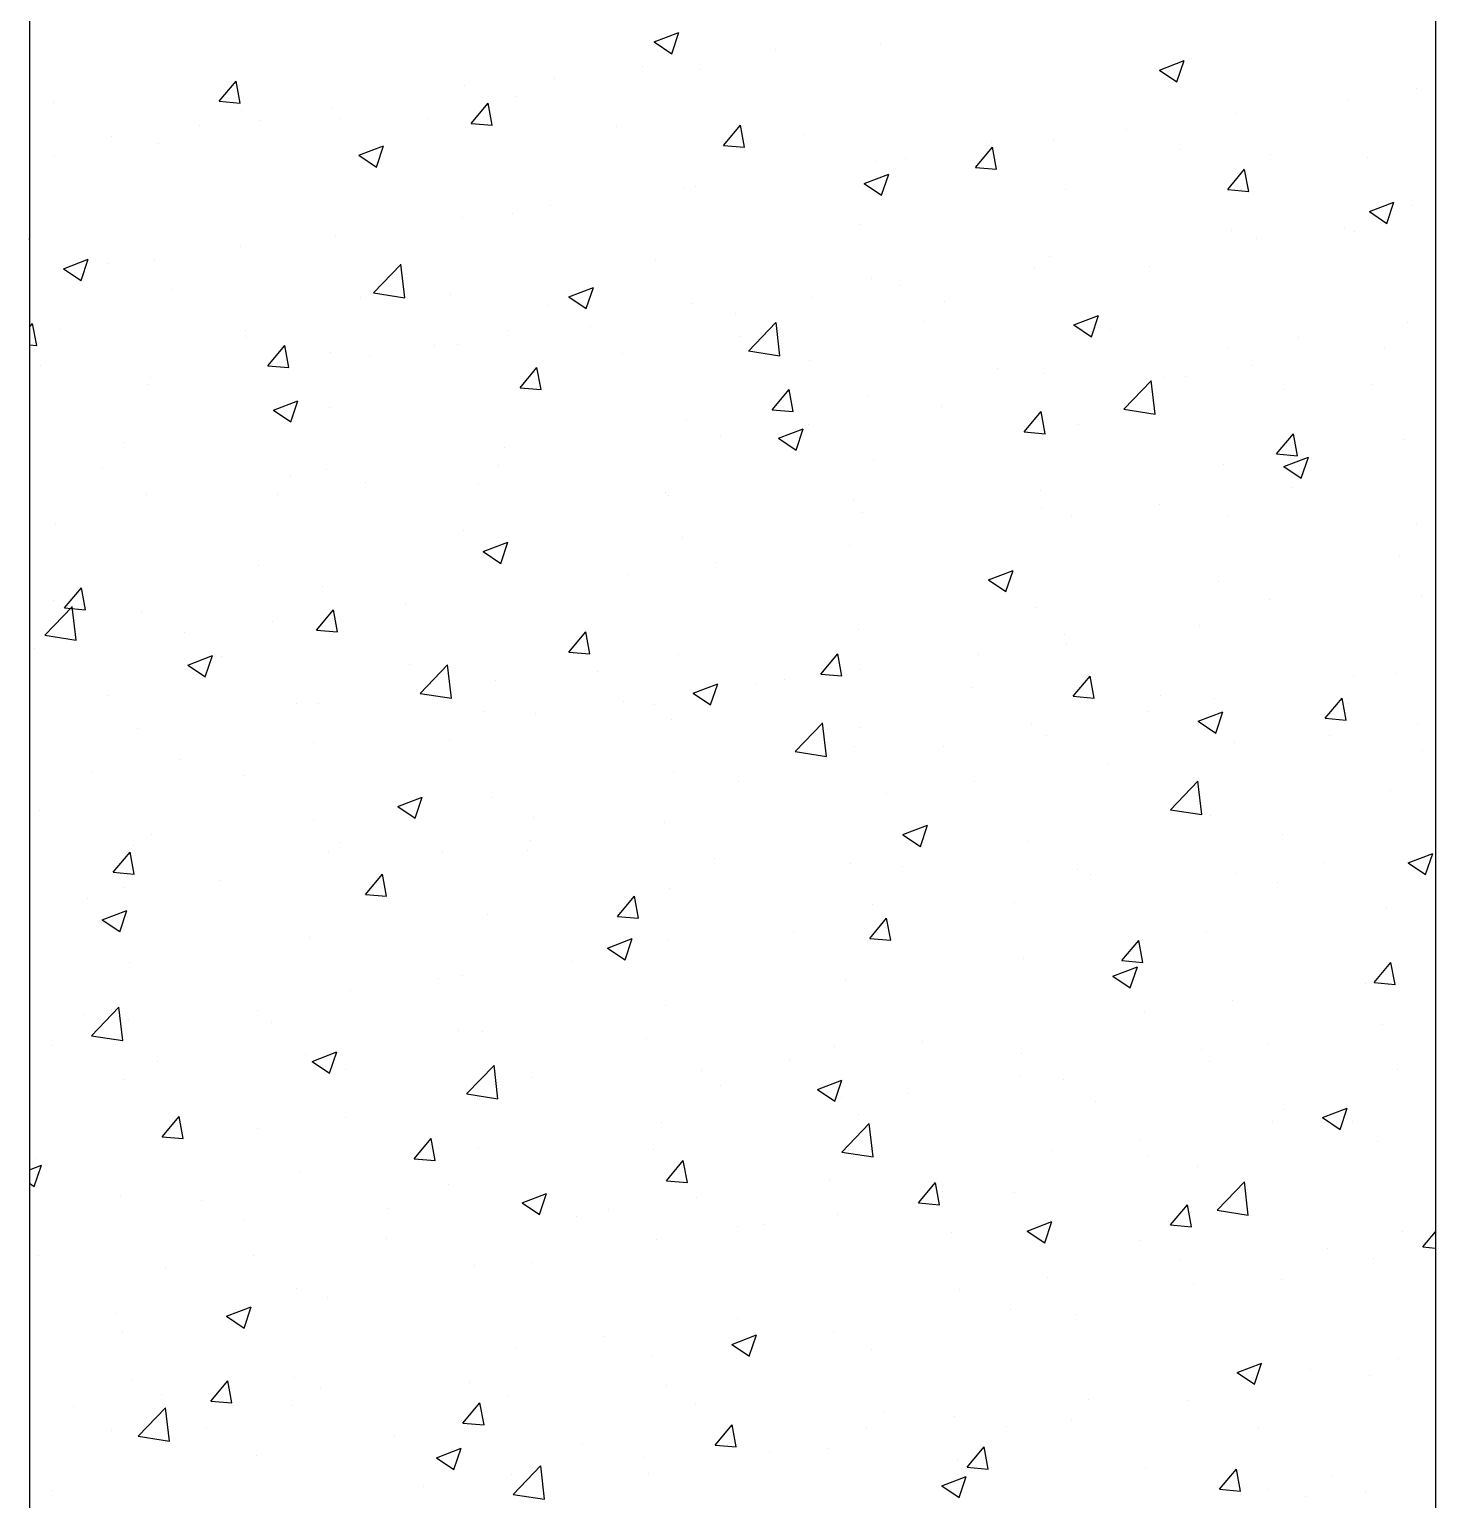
# Model space of a CAD drawing. Header units: millimetres. Extents: x 331487 to 517269, y 198509 to 399936.
# Drawn here: x 420204.3 to 420604.3, y 338430.2 to 338848.6 of the extents above; entities that cross this region are included whole.
import ezdxf

# ---------------------------------------------------------------- set-up
doc = ezdxf.new("R2010")
doc.units = ezdxf.units.MM
doc.header["$MEASUREMENT"] = 0
doc.layers.add('COLUMN', color=6, linetype='Continuous')

msp = doc.modelspace()

# ---------------------------------------------------------------- linework, layer by layer
at = {"layer": 'COLUMN'}
for p, q in [((420204.35, 340095.96), (420204.35, 335610.96)), ((420604.35, 339695.96), (420604.35, 335210.96))]:
    msp.add_line(p, q, dxfattribs=at)
at = {"layer": 'COLUMN', "color": 2, "linetype": 'Continuous'}
for p, q in [((420382.11, 338845), (420389.11, 338847.69)), ((420387.08, 338841.64), (420389.11, 338847.69)), ((420382.11, 338845), (420387.08, 338841.64)), ((420386.49, 338842.72), (420386.49, 338842.72)), ((420416.67, 338842.92), (420416.67, 338842.92)), ((420446.32, 338844.15), (420446.32, 338844.15)), ((420525.82, 338836.99), (420532.82, 338839.68)), ((420530.79, 338833.63), (420532.82, 338839.68)), ((420353.76, 338834.63), (420353.76, 338834.63)), ((420378.8, 338837.93), (420378.8, 338837.93)), ((420394.98, 338837.11), (420394.98, 338837.11)), ((420525.82, 338836.99), (420530.79, 338833.63)), ((420258.3, 338828.11), (420263.13, 338833.86)), ((420264.28, 338827.58), (420263.12, 338833.85)), ((420328.18, 338832.71), (420328.18, 338832.71)), ((420598.9, 338831.8), (420598.9, 338831.8)), ((420211.19, 338827.79), (420211.19, 338827.79)), ((420258.3, 338828.11), (420264.28, 338827.59)), ((420290.61, 338826.32), (420290.61, 338826.32)), ((420330.03, 338821.84), (420334.85, 338827.58)), ((420336.01, 338821.31), (420334.85, 338827.58)), ((420343.04, 338829.61), (420343.04, 338829.61)), ((420579.58, 338828.39), (420579.58, 338828.39)), ((420264.57, 338825.54), (420264.57, 338825.54)), ((420269.86, 338822.7), (420269.86, 338822.7)), ((420292.53, 338823.21), (420292.53, 338823.21)), ((420317.95, 338823.28), (420317.95, 338823.28)), ((420330.03, 338821.84), (420336.01, 338821.31)), ((420547.56, 338824.76), (420547.56, 338824.76)), ((420227.7, 338818.04), (420227.7, 338818.04)), ((420252.73, 338821.33), (420252.73, 338821.33)), ((420371.33, 338821.02), (420371.33, 338821.02)), ((420401.76, 338815.56), (420406.58, 338821.31)), ((420407.73, 338815.03), (420406.58, 338821.3)), ((420424.71, 338818.77), (420424.71, 338818.77)), ((420516.42, 338820.07), (420516.42, 338820.07)), ((420241.19, 338816.17), (420241.19, 338816.17)), ((420298.08, 338812.75), (420305.09, 338815.43)), ((420303.06, 338809.39), (420305.08, 338815.43)), ((420401.76, 338815.56), (420407.73, 338815.04)), ((420473.48, 338809.29), (420478.3, 338815.03)), ((420478.1, 338816.51), (420478.1, 338816.51)), ((420479.46, 338808.76), (420478.3, 338815.03)), ((420478.55, 338815.09), (420478.55, 338815.09)), ((420495.62, 338817.26), (420495.62, 338817.26)), ((420531.48, 338814.26), (420531.48, 338814.26)), ((420211.54, 338812.69), (420211.54, 338812.69)), ((420298.08, 338812.75), (420303.06, 338809.39)), ((420445.11, 338810.86), (420445.11, 338810.86)), ((420453.52, 338811.79), (420453.52, 338811.79)), ((420473.48, 338809.29), (420479.46, 338808.76)), ((420557.32, 338813.09), (420557.32, 338813.09)), ((420584.86, 338812), (420584.86, 338812)), ((420441.8, 338804.74), (420448.8, 338807.42)), ((420446.77, 338801.38), (420448.8, 338807.42)), ((420545.21, 338803.01), (420550.03, 338808.76)), ((420551.18, 338802.48), (420550.03, 338808.75)), ((420390.36, 338803.47), (420390.36, 338803.47)), ((420393.76, 338803.82), (420393.76, 338803.82)), ((420441.8, 338804.74), (420446.77, 338801.38)), ((420499, 338803.08), (420499, 338803.08)), ((420545.21, 338803.01), (420551.19, 338802.49)), ((420352.49, 338798.49), (420352.49, 338798.49)), ((420585.51, 338796.73), (420592.51, 338799.42)), ((420585.51, 338796.73), (420590.48, 338793.37)), ((420590.48, 338793.37), (420592.51, 338799.41)), ((420597.68, 338798.51), (420597.68, 338798.51)), ((420327.45, 338795.19), (420327.45, 338795.19)), ((420341.83, 338796.32), (420341.83, 338796.32)), ((420440.68, 338793.06), (420440.68, 338793.06)), ((420578.31, 338792.24), (420578.31, 338792.24)), ((420204.39, 338788.79), (420204.35, 338789.12)), ((420204.35, 338788.8), (420204.39, 338788.79)), ((420291.31, 338789.92), (420291.31, 338789.92)), ((420546.34, 338791.47), (420546.34, 338791.47)), ((420553.27, 338788.94), (420553.27, 338788.94)), ((420581.28, 338791.13), (420581.28, 338791.13)), ((420264.3, 338786.88), (420264.3, 338786.88)), ((420494.4, 338783.98), (420494.4, 338783.98)), ((420214.06, 338780.49), (420221.06, 338783.18)), ((420214.06, 338780.49), (420219.04, 338777.14)), ((420219.03, 338777.14), (420221.06, 338783.18)), ((420226.43, 338781.89), (420226.43, 338781.89)), ((420239.97, 338782.88), (420239.97, 338782.88)), ((420302.2, 338773.6), (420309.99, 338781.72)), ((420311.11, 338772.24), (420310.01, 338781.74)), ((420382.37, 338783.05), (420382.37, 338783.05)), ((420490.12, 338780.63), (420490.12, 338780.63)), ((420522.96, 338781.12), (420522.96, 338781.12)), ((420443.89, 338777.57), (420443.89, 338777.57)), ((420452.24, 338775.64), (420452.24, 338775.64)), ((420245.09, 338774.44), (420245.09, 338774.44)), ((420298.48, 338772.18), (420298.48, 338772.18)), ((420302.22, 338773.62), (420311.11, 338772.24)), ((420324.05, 338773.04), (420324.05, 338773.04)), ((420357.77, 338772.48), (420364.78, 338775.17)), ((420357.77, 338772.48), (420362.75, 338769.13)), ((420362.75, 338769.13), (420364.77, 338775.17)), ((420427.21, 338772.35), (420427.21, 338772.35)), ((420351.86, 338769.92), (420351.86, 338769.92)), ((420392.55, 338770.53), (420392.55, 338770.53)), ((420405.24, 338767.67), (420405.24, 338767.67)), ((420464.65, 338771.11), (420464.65, 338771.11)), ((420501.49, 338764.48), (420508.49, 338767.16)), ((420506.46, 338761.12), (420508.49, 338767.16)), ((420204.35, 338763.81), (420205.27, 338764.91)), ((420206.43, 338758.64), (420205.27, 338764.91)), ((420212.8, 338763.26), (420212.8, 338763.26)), ((420265.73, 338763.03), (420265.73, 338763.03)), ((420340.61, 338763.03), (420340.61, 338763.03)), ((420364.05, 338764.03), (420364.05, 338764.03)), ((420408.93, 338757.05), (420416.71, 338765.17)), ((420417.83, 338755.69), (420416.73, 338765.18)), ((420458.62, 338765.41), (420458.62, 338765.41)), ((420501.49, 338764.47), (420506.46, 338761.12)), ((420512.01, 338763.16), (420512.01, 338763.16)), ((420596.47, 338765.22), (420596.47, 338765.22)), ((420204.35, 338758.83), (420206.43, 338758.65)), ((420266.18, 338761), (420266.18, 338761)), ((420326.18, 338759.05), (420326.18, 338759.05)), ((420406.33, 338761.1), (420406.33, 338761.1)), ((420565.39, 338760.9), (420565.39, 338760.9)), ((420272.18, 338752.89), (420277, 338758.64)), ((420278.16, 338752.36), (420277, 338758.63)), ((420290.1, 338756.63), (420290.1, 338756.63)), ((420301.15, 338755.75), (420301.15, 338755.75)), ((420319.56, 338758.75), (420319.56, 338758.75)), ((420372.94, 338756.49), (420372.94, 338756.49)), ((420408.94, 338757.07), (420417.83, 338755.69)), ((420545.13, 338758.18), (420545.13, 338758.18)), ((420589.87, 338757.79), (420589.87, 338757.79)), ((420207.41, 338753.02), (420207.41, 338753.02)), ((420272.18, 338752.89), (420278.16, 338752.37)), ((420343.91, 338746.62), (420348.73, 338752.36)), ((420348.01, 338751.09), (420348.01, 338751.09)), ((420349.88, 338746.09), (420348.73, 338752.36)), ((420426.33, 338754.24), (420426.33, 338754.24)), ((420479.71, 338751.98), (420479.71, 338751.98)), ((420493.19, 338750.69), (420493.19, 338750.69)), ((420552, 338752.8), (420552, 338752.8)), ((420237.99, 338747.44), (420237.99, 338747.44)), ((420238.76, 338749.59), (420238.76, 338749.59)), ((420343.91, 338746.62), (420349.88, 338746.1)), ((420515.65, 338740.5), (420523.44, 338748.62)), ((420524.56, 338739.14), (420523.45, 338748.63)), ((420526.96, 338749.5), (420526.96, 338749.5)), ((420533.09, 338749.73), (420533.09, 338749.73)), ((420586.47, 338747.47), (420586.47, 338747.47)), ((420273.75, 338740.23), (420280.75, 338742.92)), ((420278.72, 338736.87), (420280.75, 338742.92)), ((420415.63, 338740.34), (420420.45, 338746.09)), ((420421.61, 338739.81), (420420.45, 338746.08)), ((420442.68, 338744.28), (420442.68, 338744.28)), ((420561.16, 338746.12), (420561.16, 338746.12)), ((420273.75, 338740.23), (420278.73, 338736.88)), ((420289.69, 338741.08), (420289.69, 338741.08)), ((420415.63, 338740.34), (420421.61, 338739.82)), ((420463.81, 338741.19), (420463.81, 338741.19)), ((420487.36, 338734.07), (420492.18, 338739.81)), ((420493.33, 338733.54), (420492.18, 338739.81)), ((420515.66, 338740.51), (420524.56, 338739.14)), ((420391.33, 338737.24), (420391.33, 338737.24)), ((420417.47, 338732.22), (420424.47, 338734.91)), ((420422.44, 338728.87), (420424.46, 338734.91)), ((420425.94, 338736.2), (420425.94, 338736.2)), ((420487.36, 338734.07), (420493.34, 338733.54)), ((420502.84, 338736.11), (420502.84, 338736.11)), ((420231.37, 338731.07), (420231.37, 338731.07)), ((420339.39, 338729.75), (420339.39, 338729.75)), ((420400.9, 338732.91), (420400.9, 338732.91)), ((420417.47, 338732.22), (420422.44, 338728.87)), ((420559.08, 338727.79), (420563.9, 338733.54)), ((420565.06, 338727.26), (420563.9, 338733.53)), ((420595.25, 338731.93), (420595.25, 338731.93)), ((420444.52, 338726.1), (420444.52, 338726.1)), ((420559.08, 338727.79), (420565.06, 338727.27)), ((420561.18, 338724.21), (420568.18, 338726.9)), ((420566.15, 338720.86), (420568.18, 338726.9)), ((420225.2, 338723.6), (420225.2, 338723.6)), ((420278.58, 338721.35), (420278.58, 338721.35)), ((420288.88, 338723.34), (420288.88, 338723.34)), ((420337.75, 338724.59), (420337.75, 338724.59)), ((420543.91, 338724.89), (420543.91, 338724.89)), ((420561.18, 338724.21), (420566.15, 338720.86)), ((420299.87, 338719.61), (420299.87, 338719.61)), ((420331.96, 338719.09), (420331.96, 338719.09)), ((420491.97, 338717.4), (420491.97, 338717.4)), ((420563.57, 338718.34), (420563.57, 338718.34)), ((420237.54, 338716.3), (420237.54, 338716.3)), ((420274.84, 338716.31), (420274.84, 338716.31)), ((420385.35, 338716.84), (420385.35, 338716.84)), ((420386.2, 338716.09), (420386.2, 338716.09)), ((420438.73, 338714.58), (420438.73, 338714.58)), ((420525.69, 338713.36), (420525.69, 338713.36)), ((420441.46, 338710.99), (420441.46, 338710.99)), ((420492.11, 338712.33), (420492.11, 338712.33)), ((420500.66, 338710.06), (420500.66, 338710.06)), ((420545.49, 338710.07), (420545.49, 338710.07)), ((420211.69, 338708), (420211.69, 338708)), ((420327.88, 338706.08), (420327.88, 338706.08)), ((420598.87, 338707.82), (420598.87, 338707.82)), ((420333.44, 338699.97), (420340.44, 338702.66)), ((420338.41, 338696.61), (420340.44, 338702.66)), ((420390.12, 338703.95), (420390.12, 338703.95)), ((420437.5, 338701.75), (420437.5, 338701.75)), ((420269.56, 338696.07), (420269.56, 338696.07)), ((420333.44, 338699.97), (420338.42, 338696.61)), ((420338.18, 338696.46), (420338.18, 338696.46)), ((420399.63, 338696.76), (420399.63, 338696.76)), ((420594.04, 338698.65), (420594.04, 338698.65)), ((420374.6, 338693.47), (420374.6, 338693.47)), ((420477.16, 338691.96), (420484.16, 338694.65)), ((420477.16, 338691.96), (420482.13, 338688.6)), ((420482.13, 338688.6), (420484.16, 338694.65)), ((420214.33, 338683.95), (420219.15, 338689.69)), ((420220.3, 338683.42), (420219.15, 338689.69)), ((420287.67, 338690.05), (420287.67, 338690.05)), ((420542.69, 338691.6), (420542.69, 338691.6)), ((420208.74, 338676.19), (420216.52, 338684.31)), ((420211.24, 338686.06), (420211.24, 338686.06)), ((420214.33, 338683.95), (420220.31, 338683.43)), ((420217.64, 338674.83), (420216.54, 338684.32)), ((420311.44, 338685.15), (420311.44, 338685.15)), ((420490.75, 338684.11), (420490.75, 338684.11)), ((420557.03, 338686.46), (420557.03, 338686.46)), ((420600.41, 338687.22), (420600.41, 338687.22)), ((420236.32, 338683.01), (420236.32, 338683.01)), ((420273.57, 338680.17), (420273.57, 338680.17)), ((420286.05, 338677.67), (420290.88, 338683.42)), ((420292.03, 338677.15), (420290.87, 338683.41)), ((420208.75, 338676.21), (420217.64, 338674.83)), ((420248.53, 338676.87), (420248.53, 338676.87)), ((420286.05, 338677.67), (420292.03, 338677.15)), ((420357.78, 338671.4), (420362.6, 338677.14)), ((420363.76, 338670.87), (420362.6, 338677.14)), ((420440.24, 338677.71), (420440.24, 338677.71)), ((420498.71, 338676.45), (420498.71, 338676.45)), ((420537.26, 338678.9), (420537.26, 338678.9)), ((420205.73, 338672.51), (420205.73, 338672.51)), ((420357.78, 338671.4), (420363.76, 338670.88)), ((420499.39, 338673.92), (420499.39, 338673.92)), ((420249.42, 338667.72), (420256.42, 338670.4)), ((420249.42, 338667.72), (420254.4, 338664.36)), ((420254.39, 338664.36), (420256.42, 338670.4)), ((420259.11, 338670.25), (420259.11, 338670.25)), ((420312.49, 338667.99), (420312.49, 338667.99)), ((420315.46, 338659.64), (420323.25, 338667.76)), ((420324.37, 338658.28), (420323.26, 338667.77)), ((420388.9, 338670.66), (420388.9, 338670.66)), ((420429.51, 338665.12), (420434.33, 338670.87)), ((420435.48, 338664.59), (420434.33, 338670.86)), ((420474.35, 338670.62), (420474.35, 338670.62)), ((420336.96, 338663.17), (420336.96, 338663.17)), ((420365.87, 338665.74), (420365.87, 338665.74)), ((420419.25, 338663.48), (420419.25, 338663.48)), ((420429.51, 338665.12), (420435.48, 338664.6)), ((420440.39, 338666.44), (420440.39, 338666.44)), ((420501.23, 338658.85), (420506.05, 338664.59)), ((420507.21, 338658.32), (420506.05, 338664.59)), ((420580.99, 338664.5), (420580.99, 338664.5)), ((420592.82, 338665.36), (420592.82, 338665.36)), ((420226.81, 338659.07), (420226.81, 338659.07)), ((420315.47, 338659.65), (420324.37, 338658.28)), ((420393.13, 338659.71), (420400.14, 338662.39)), ((420393.13, 338659.71), (420398.11, 338656.35)), ((420398.11, 338656.35), (420400.13, 338662.39)), ((420411.2, 338662.31), (420411.2, 338662.31)), ((420472.64, 338661.23), (420472.64, 338661.23)), ((420501.23, 338658.85), (420507.21, 338658.33)), ((420526.02, 338658.97), (420526.02, 338658.97)), ((420280.19, 338656.82), (420280.19, 338656.82)), ((420286.45, 338656.76), (420286.45, 338656.76)), ((420333.57, 338654.56), (420333.57, 338654.56)), ((420373.32, 338657.32), (420373.32, 338657.32)), ((420382.07, 338656.43), (420382.07, 338656.43)), ((420522.67, 338654.49), (420522.67, 338654.49)), ((420536.85, 338651.7), (420543.85, 338654.39)), ((420541.48, 338658.32), (420541.48, 338658.32)), ((420541.82, 338648.34), (420543.85, 338654.38)), ((420572.96, 338652.57), (420577.78, 338658.32)), ((420578.93, 338652.04), (420577.78, 338658.31)), ((420579.4, 338656.72), (420579.4, 338656.72)), ((420348.29, 338654.02), (420348.29, 338654.02)), ((420386.96, 338652.31), (420386.96, 338652.31)), ((420422.18, 338643.09), (420429.97, 338651.2)), ((420431.09, 338641.72), (420429.99, 338651.22)), ((420440.34, 338650.05), (420440.34, 338650.05)), ((420489.54, 338650.82), (420489.54, 338650.82)), ((420536.85, 338651.7), (420541.82, 338648.34)), ((420572.96, 338652.57), (420578.94, 338652.05)), ((420599.14, 338651.07), (420599.14, 338651.07)), ((420235.11, 338649.72), (420235.11, 338649.72)), ((420323.75, 338646.41), (420323.75, 338646.41)), ((420493.72, 338647.8), (420493.72, 338647.8)), ((420574.11, 338647.78), (420574.11, 338647.78)), ((420285.13, 338645.71), (420285.13, 338645.71)), ((420422.2, 338643.1), (420431.09, 338641.72)), ((420439.03, 338644.42), (420439.03, 338644.42)), ((420464.35, 338644.48), (420464.35, 338644.48)), ((420547.1, 338645.54), (420547.1, 338645.54)), ((420600.49, 338643.28), (420600.49, 338643.28)), ((420247.26, 338640.72), (420247.26, 338640.72)), ((420510.95, 338639.46), (420510.95, 338639.46)), ((420222.23, 338637.43), (420222.23, 338637.43)), ((420265.43, 338636.4), (420265.43, 338636.4)), ((420387.68, 338637.37), (420387.68, 338637.37)), ((420406.03, 338634.47), (420406.03, 338634.47)), ((420473.08, 338634.48), (420473.08, 338634.48)), ((420528.91, 338626.54), (420536.7, 338634.65)), ((420537.82, 338625.17), (420536.71, 338634.67)), ((420309.11, 338627.45), (420316.11, 338630.14)), ((420314.08, 338624.1), (420316.11, 338630.14)), ((420335.75, 338629.88), (420335.75, 338629.88)), ((420448.04, 338631.18), (420448.04, 338631.18)), ((420591.6, 338632.07), (420591.6, 338632.07)), ((420207.12, 338626.39), (420207.12, 338626.39)), ((420309.11, 338627.45), (420314.09, 338624.1)), ((420528.92, 338626.55), (420537.82, 338625.17)), ((420540.26, 338625.03), (420540.26, 338625.03)), ((420285.23, 338623.48), (420285.23, 338623.48)), ((420347.71, 338624.46), (420347.71, 338624.46)), ((420384.89, 338622.87), (420384.89, 338622.87)), ((420452.82, 338619.45), (420459.83, 338622.13)), ((420457.8, 338616.09), (420459.82, 338622.13)), ((420239.21, 338619.42), (420239.21, 338619.42)), ((420292.59, 338617.16), (420292.59, 338617.16)), ((420347.02, 338617.88), (420347.02, 338617.88)), ((420452.82, 338619.44), (420457.8, 338616.09)), ((420488.32, 338617.53), (420488.32, 338617.53)), ((420560.86, 338619.49), (420560.86, 338619.49)), ((420228.2, 338608.73), (420233.02, 338614.48)), ((420234.18, 338608.2), (420233.02, 338614.47)), ((420233.89, 338616.43), (420233.89, 338616.43)), ((420289.4, 338614.45), (420289.4, 338614.45)), ((420321.98, 338614.58), (420321.98, 338614.58)), ((420345.98, 338614.91), (420345.98, 338614.91)), ((420399.36, 338612.65), (420399.36, 338612.65)), ((420596.54, 338611.44), (420603.54, 338614.12)), ((420601.51, 338608.08), (420603.54, 338614.12)), ((420228.2, 338608.73), (420234.18, 338608.21)), ((420299.93, 338602.45), (420304.75, 338608.2)), ((420305.91, 338601.93), (420304.75, 338608.19)), ((420437.81, 338611.13), (420437.81, 338611.13)), ((420452.74, 338610.4), (420452.74, 338610.4)), ((420502.54, 338609.48), (420502.54, 338609.48)), ((420547.8, 338608.34), (420547.8, 338608.34)), ((420572.83, 338611.63), (420572.83, 338611.63)), ((420596.54, 338611.44), (420601.51, 338608.08)), ((420231.08, 338604.44), (420231.08, 338604.44)), ((420258.83, 338606.27), (420258.83, 338606.27)), ((420386.47, 338604.09), (420386.47, 338604.09)), ((420506.12, 338608.14), (420506.12, 338608.14)), ((420559.51, 338605.89), (420559.51, 338605.89)), ((420220.95, 338601.28), (420220.95, 338601.28)), ((420299.93, 338602.45), (420305.91, 338601.93)), ((420371.66, 338596.18), (420376.48, 338601.92)), ((420377.63, 338595.65), (420376.48, 338601.92)), ((420484.64, 338600.02), (420484.64, 338600.02)), ((420225.09, 338595.2), (420232.09, 338597.89)), ((420230.06, 338591.84), (420232.09, 338597.89)), ((420334.53, 338596.59), (420334.53, 338596.59)), ((420371.66, 338596.18), (420377.63, 338595.66)), ((420443.38, 338589.9), (420448.2, 338595.65)), ((420444.22, 338599.47), (420444.22, 338599.47)), ((420449.36, 338589.38), (420448.2, 338595.64)), ((420590.39, 338598.78), (420590.39, 338598.78)), ((420225.09, 338595.2), (420230.06, 338591.85)), ((420421.74, 338591.74), (420421.74, 338591.74)), ((420446.77, 338595.03), (420446.77, 338595.03)), ((420539.05, 338591.74), (420539.05, 338591.74)), ((420284.02, 338590.19), (420284.02, 338590.19)), ((420368.8, 338587.19), (420375.8, 338589.88)), ((420373.77, 338583.84), (420375.8, 338589.88)), ((420385.91, 338589.46), (420385.91, 338589.46)), ((420443.38, 338589.9), (420449.36, 338589.38)), ((420515.11, 338583.63), (420519.93, 338589.37)), ((420521.08, 338583.1), (420519.93, 338589.37)), ((420232.68, 338583.14), (420232.68, 338583.14)), ((420358.58, 338583.42), (420358.58, 338583.42)), ((420368.8, 338587.19), (420373.78, 338583.84)), ((420487.11, 338584.24), (420487.11, 338584.24)), ((420515.11, 338583.63), (420521.09, 338583.11)), ((420586.83, 338577.35), (420591.65, 338583.1)), ((420592.81, 338576.83), (420591.65, 338583.09)), ((420327.59, 338579.45), (420327.59, 338579.45)), ((420512.52, 338579.18), (420519.52, 338581.87)), ((420512.52, 338579.18), (420517.49, 338575.83)), ((420517.49, 338575.83), (420519.51, 338581.87)), ((420295.67, 338575.14), (420295.67, 338575.14)), ((420320.71, 338578.44), (420320.71, 338578.44)), ((420436.6, 338577.84), (420436.6, 338577.84)), ((420584.4, 338577.18), (420584.4, 338577.18)), ((420586.83, 338577.35), (420592.81, 338576.83)), ((420385.25, 338570.8), (420385.25, 338570.8)), ((420546.53, 338572.19), (420546.53, 338572.19)), ((420219.74, 338568.32), (420219.74, 338568.32)), ((420221.99, 338562.23), (420229.78, 338570.34)), ((420230.9, 338560.86), (420229.8, 338570.36)), ((420232.52, 338566.83), (420232.52, 338566.83)), ((420269.27, 338569.44), (420269.27, 338569.44)), ((420521.49, 338568.89), (420521.49, 338568.89)), ((420222.01, 338562.24), (420230.9, 338560.86)), ((420273.12, 338566.06), (420273.12, 338566.06)), ((420326.5, 338563.81), (420326.5, 338563.81)), ((420333.31, 338563.3), (420333.31, 338563.3)), ((420589.17, 338565.49), (420589.17, 338565.49)), ((420210.95, 338559.43), (420210.95, 338559.43)), ((420379.89, 338561.55), (420379.89, 338561.55)), ((420433.27, 338559.3), (420433.27, 338559.3)), ((420458.34, 338560.58), (420458.34, 338560.58)), ((420537.83, 338558.45), (420537.83, 338558.45)), ((420556.73, 338559.83), (420556.73, 338559.83)), ((420240.82, 338554.89), (420240.82, 338554.89)), ((420282.8, 338556.9), (420282.8, 338556.9)), ((420284.78, 338554.94), (420291.78, 338557.63)), ((420284.78, 338554.94), (420289.75, 338551.58)), ((420289.75, 338551.58), (420291.78, 338557.63)), ((420328.72, 338545.68), (420336.51, 338553.79)), ((420337.63, 338544.31), (420336.52, 338553.81)), ((420420.46, 338555.59), (420420.46, 338555.59)), ((420486.65, 338557.04), (420486.65, 338557.04)), ((420540.03, 338554.79), (420540.03, 338554.79)), ((420231.46, 338549.86), (420231.46, 338549.86)), ((420294.21, 338552.63), (420294.21, 338552.63)), ((420347.59, 338550.38), (420347.59, 338550.38)), ((420395.43, 338552.3), (420395.43, 338552.3)), ((420428.49, 338546.93), (420435.49, 338549.62)), ((420433.46, 338543.57), (420435.49, 338549.62)), ((420485.89, 338550.95), (420485.89, 338550.95)), ((420498.41, 338549.82), (420498.41, 338549.82)), ((420593.41, 338552.53), (420593.41, 338552.53)), ((420328.73, 338545.69), (420337.63, 338544.31)), ((420400.97, 338548.12), (420400.97, 338548.12)), ((420428.49, 338546.93), (420433.47, 338543.57)), ((420454.35, 338545.86), (420454.35, 338545.86)), ((420332.28, 338543.98), (420332.28, 338543.98)), ((420435.38, 338544.55), (420435.38, 338544.55)), ((420507.73, 338543.61), (420507.73, 338543.61)), ((420561.12, 338541.35), (420561.12, 338541.35)), ((420572.21, 338538.92), (420579.21, 338541.61)), ((420577.18, 338535.56), (420579.2, 338541.61)), ((420242.08, 338533.51), (420246.9, 338539.26)), ((420248.05, 338532.98), (420246.9, 338539.25)), ((420294.4, 338539), (420294.4, 338539)), ((420384.04, 338537.51), (420384.04, 338537.51)), ((420435.44, 338529.12), (420443.23, 338537.24)), ((420440.09, 338539.81), (420440.09, 338539.81)), ((420444.35, 338527.76), (420443.25, 338537.26)), ((420558.09, 338537.73), (420558.09, 338537.73)), ((420572.21, 338538.92), (420577.18, 338535.57)), ((420580.69, 338537.87), (420580.69, 338537.87)), ((420242.08, 338533.51), (420248.06, 338532.99)), ((420269.37, 338535.7), (420269.37, 338535.7)), ((420313.8, 338527.24), (420318.63, 338532.98)), ((420319.78, 338526.71), (420318.62, 338532.98)), ((420332.1, 338530.01), (420332.1, 338530.01)), ((420381.78, 338529.8), (420381.78, 338529.8)), ((420435.46, 338529.14), (420444.35, 338527.76)), ((420495.19, 338529.45), (420495.19, 338529.45)), ((420520.22, 338532.75), (420520.22, 338532.75)), ((420587.96, 338532.2), (420587.96, 338532.2)), ((420204.35, 338524.06), (420207.76, 338525.37)), ((420205.73, 338519.33), (420207.76, 338525.37)), ((420206.21, 338527.39), (420206.21, 338527.39)), ((420313.81, 338527.24), (420319.78, 338526.71)), ((420385.53, 338520.96), (420390.35, 338526.71)), ((420391.51, 338520.43), (420390.35, 338526.7)), ((420522.38, 338527.86), (420522.38, 338527.86)), ((420536.61, 338525.16), (420536.61, 338525.16)), ((420281.59, 338523.61), (420281.59, 338523.61)), ((420385.53, 338520.96), (420391.51, 338520.44)), ((420432.03, 338521.14), (420432.03, 338521.14)), ((420457.26, 338514.69), (420462.08, 338520.43)), ((420463.23, 338514.16), (420462.08, 338520.42)), ((420542.17, 338512.57), (420549.95, 338520.69)), ((420551.07, 338511.21), (420549.97, 338520.7)), ((420204.35, 338520.26), (420205.73, 338519.33)), ((420230.24, 338516.57), (420230.24, 338516.57)), ((420323.46, 338519.79), (420323.46, 338519.79)), ((420344.47, 338514.68), (420351.47, 338517.36)), ((420349.44, 338511.32), (420351.47, 338517.36)), ((420394.16, 338516.15), (420394.16, 338516.15)), ((420464.06, 338517.85), (420464.06, 338517.85)), ((420484.67, 338517.66), (420484.67, 338517.66)), ((420253.23, 338515.23), (420253.23, 338515.23)), ((420306.61, 338512.98), (420306.61, 338512.98)), ((420344.47, 338514.68), (420349.45, 338511.32)), ((420369.12, 338512.86), (420369.12, 338512.86)), ((420457.26, 338514.69), (420463.23, 338514.16)), ((420528.98, 338508.41), (420533.8, 338514.16)), ((420534.96, 338507.88), (420533.8, 338514.15)), ((420542.18, 338512.59), (420551.07, 338511.21)), ((420265.14, 338509.77), (420265.14, 338509.77)), ((420359.99, 338510.72), (420359.99, 338510.72)), ((420405.74, 338507.84), (420405.74, 338507.84)), ((420413.37, 338508.47), (420413.37, 338508.47)), ((420434.16, 338511.26), (420434.16, 338511.26)), ((420488.18, 338506.67), (420495.19, 338509.36)), ((420493.16, 338503.31), (420495.18, 338509.35)), ((420528.98, 338508.41), (420534.96, 338507.89)), ((420305.97, 338504.54), (420305.97, 338504.54)), ((420382.82, 338504.22), (420382.82, 338504.22)), ((420466.76, 338506.21), (420466.76, 338506.21)), ((420488.18, 338506.67), (420493.16, 338503.31)), ((420520.14, 338503.96), (420520.14, 338503.96)), ((420594.94, 338506.61), (420594.94, 338506.61)), ((420600.71, 338502.13), (420604.35, 338506.47)), ((420206.82, 338499.76), (420206.82, 338499.76)), ((420268.1, 338499.56), (420268.1, 338499.56)), ((420573.52, 338501.7), (420573.52, 338501.7)), ((420600.71, 338502.13), (420604.35, 338501.82)), ((420243.06, 338496.26), (420243.06, 338496.26)), ((420330.88, 338496.72), (420330.88, 338496.72)), ((420347.42, 338497.83), (420347.42, 338497.83)), ((420531.79, 338498.29), (420531.79, 338498.29)), ((420586.74, 338498.91), (420586.74, 338498.91)), ((420493.91, 338493.31), (420493.91, 338493.31)), ((420535.4, 338491.87), (420535.4, 338491.87)), ((420560.57, 338492.86), (420560.57, 338492.86)), ((420280.37, 338490.32), (420280.37, 338490.32)), ((420289.1, 338487.82), (420289.1, 338487.82)), ((420468.88, 338490.01), (420468.88, 338490.01)), ((420229.03, 338483.28), (420229.03, 338483.28)), ((420260.45, 338482.42), (420267.45, 338485.11)), ((420265.42, 338479.07), (420267.45, 338485.11)), ((420483.46, 338484.37), (420483.46, 338484.37)), ((420502.25, 338482.85), (420502.25, 338482.85)), ((420260.45, 338482.42), (420265.42, 338479.07)), ((420405.72, 338481.7), (420405.72, 338481.7)), ((420230.78, 338477.81), (420230.78, 338477.81)), ((420367.85, 338476.71), (420367.85, 338476.71)), ((420404.16, 338474.42), (420411.16, 338477.1)), ((420404.16, 338474.41), (420409.14, 338471.06)), ((420409.13, 338471.06), (420411.16, 338477.1)), ((420432.95, 338477.97), (420432.95, 338477.97)), ((420342.82, 338473.42), (420342.82, 338473.42)), ((420381.6, 338470.93), (420381.6, 338470.93)), ((420443.93, 338472.84), (420443.93, 338472.84)), ((420593.67, 338470.46), (420593.67, 338470.46)), ((420547.87, 338466.41), (420554.88, 338469.09)), ((420547.87, 338466.41), (420552.85, 338463.05)), ((420552.85, 338463.05), (420554.87, 338469.09)), ((420568.63, 338467.17), (420568.63, 338467.17)), ((420233.75, 338464.13), (420233.75, 338464.13)), ((420255.95, 338458.29), (420260.77, 338464.04)), ((420261.93, 338457.76), (420260.77, 338464.03)), ((420279.66, 338465.1), (420279.66, 338465.1)), ((420287.13, 338461.88), (420287.13, 338461.88)), ((420329.67, 338463.43), (420329.67, 338463.43)), ((420385.61, 338462.83), (420385.61, 338462.83)), ((420585.52, 338465.62), (420585.52, 338465.62)), ((420241.79, 338460.11), (420241.79, 338460.11)), ((420255.95, 338458.29), (420261.93, 338457.77)), ((420327.68, 338452.02), (420332.5, 338457.76)), ((420333.66, 338451.49), (420332.5, 338457.76)), ((420340.52, 338459.62), (420340.52, 338459.62)), ((420505.48, 338458.85), (420505.48, 338458.85)), ((420534.18, 338458.58), (420534.18, 338458.58)), ((420216.75, 338456.82), (420216.75, 338456.82)), ((420235.25, 338448.26), (420243.04, 338456.38)), ((420244.16, 338446.9), (420243.06, 338456.4)), ((420279.15, 338457.03), (420279.15, 338457.03)), ((420393.9, 338457.37), (420393.9, 338457.37)), ((420447.28, 338455.11), (420447.28, 338455.11)), ((420467.61, 338453.87), (420467.61, 338453.87)), ((420227.81, 338449.99), (420227.81, 338449.99)), ((420254.84, 338450.7), (420254.84, 338450.7)), ((420327.29, 338452.82), (420327.29, 338452.82)), ((420327.68, 338452.02), (420333.66, 338451.49)), ((420399.41, 338445.74), (420404.23, 338451.49)), ((420405.38, 338445.21), (420404.23, 338451.48)), ((420442.57, 338450.57), (420442.57, 338450.57)), ((420482.24, 338451.08), (420482.24, 338451.08)), ((420500.66, 338452.86), (420500.66, 338452.86)), ((420554.05, 338450.6), (420554.05, 338450.6)), ((420235.27, 338448.28), (420244.16, 338446.9)), ((420308.22, 338448.45), (420308.22, 338448.45)), ((420361.6, 338446.19), (420361.6, 338446.19)), ((420399.41, 338445.74), (420405.38, 338445.22)), ((420471.13, 338439.47), (420475.95, 338445.21)), ((420477.11, 338438.94), (420475.95, 338445.21)), ((420268.97, 338442.81), (420268.97, 338442.81)), ((420320.14, 338442.16), (420327.14, 338444.85)), ((420320.14, 338442.16), (420325.11, 338438.81)), ((420325.11, 338438.81), (420327.14, 338444.85)), ((420379.42, 338442.26), (420379.42, 338442.26)), ((420414.98, 338443.93), (420414.98, 338443.93)), ((420431.73, 338444.68), (420431.73, 338444.68)), ((420468.37, 338441.68), (420468.37, 338441.68)), ((420341.54, 338437.27), (420341.54, 338437.27)), ((420341.98, 338431.71), (420349.76, 338439.83)), ((420350.88, 338430.35), (420349.78, 338439.84)), ((420380.39, 338437.64), (420380.39, 338437.64)), ((420463.85, 338434.15), (420470.85, 338436.84)), ((420468.82, 338430.8), (420470.85, 338436.84)), ((420471.13, 338439.47), (420477.11, 338438.94)), ((420521.75, 338439.42), (420521.75, 338439.42)), ((420542.86, 338433.19), (420547.68, 338438.94)), ((420548.83, 338432.66), (420547.68, 338438.93)), ((420575.13, 338437.17), (420575.13, 338437.17)), ((420210.65, 338432.8), (420210.65, 338432.8)), ((420316.51, 338433.97), (420316.51, 338433.97)), ((420463.85, 338434.15), (420468.83, 338430.8)), ((420542.86, 338433.19), (420548.84, 338432.67)), ((420556.44, 338433.2), (420556.44, 338433.2)), ((420341.99, 338431.73), (420350.88, 338430.35)), ((420567.36, 338431.02), (420567.36, 338431.02)), ((420584.31, 338432.33), (420584.31, 338432.33))]:
    msp.add_line(p, q, dxfattribs=at)

doc.saveas('drawing.dxf')
